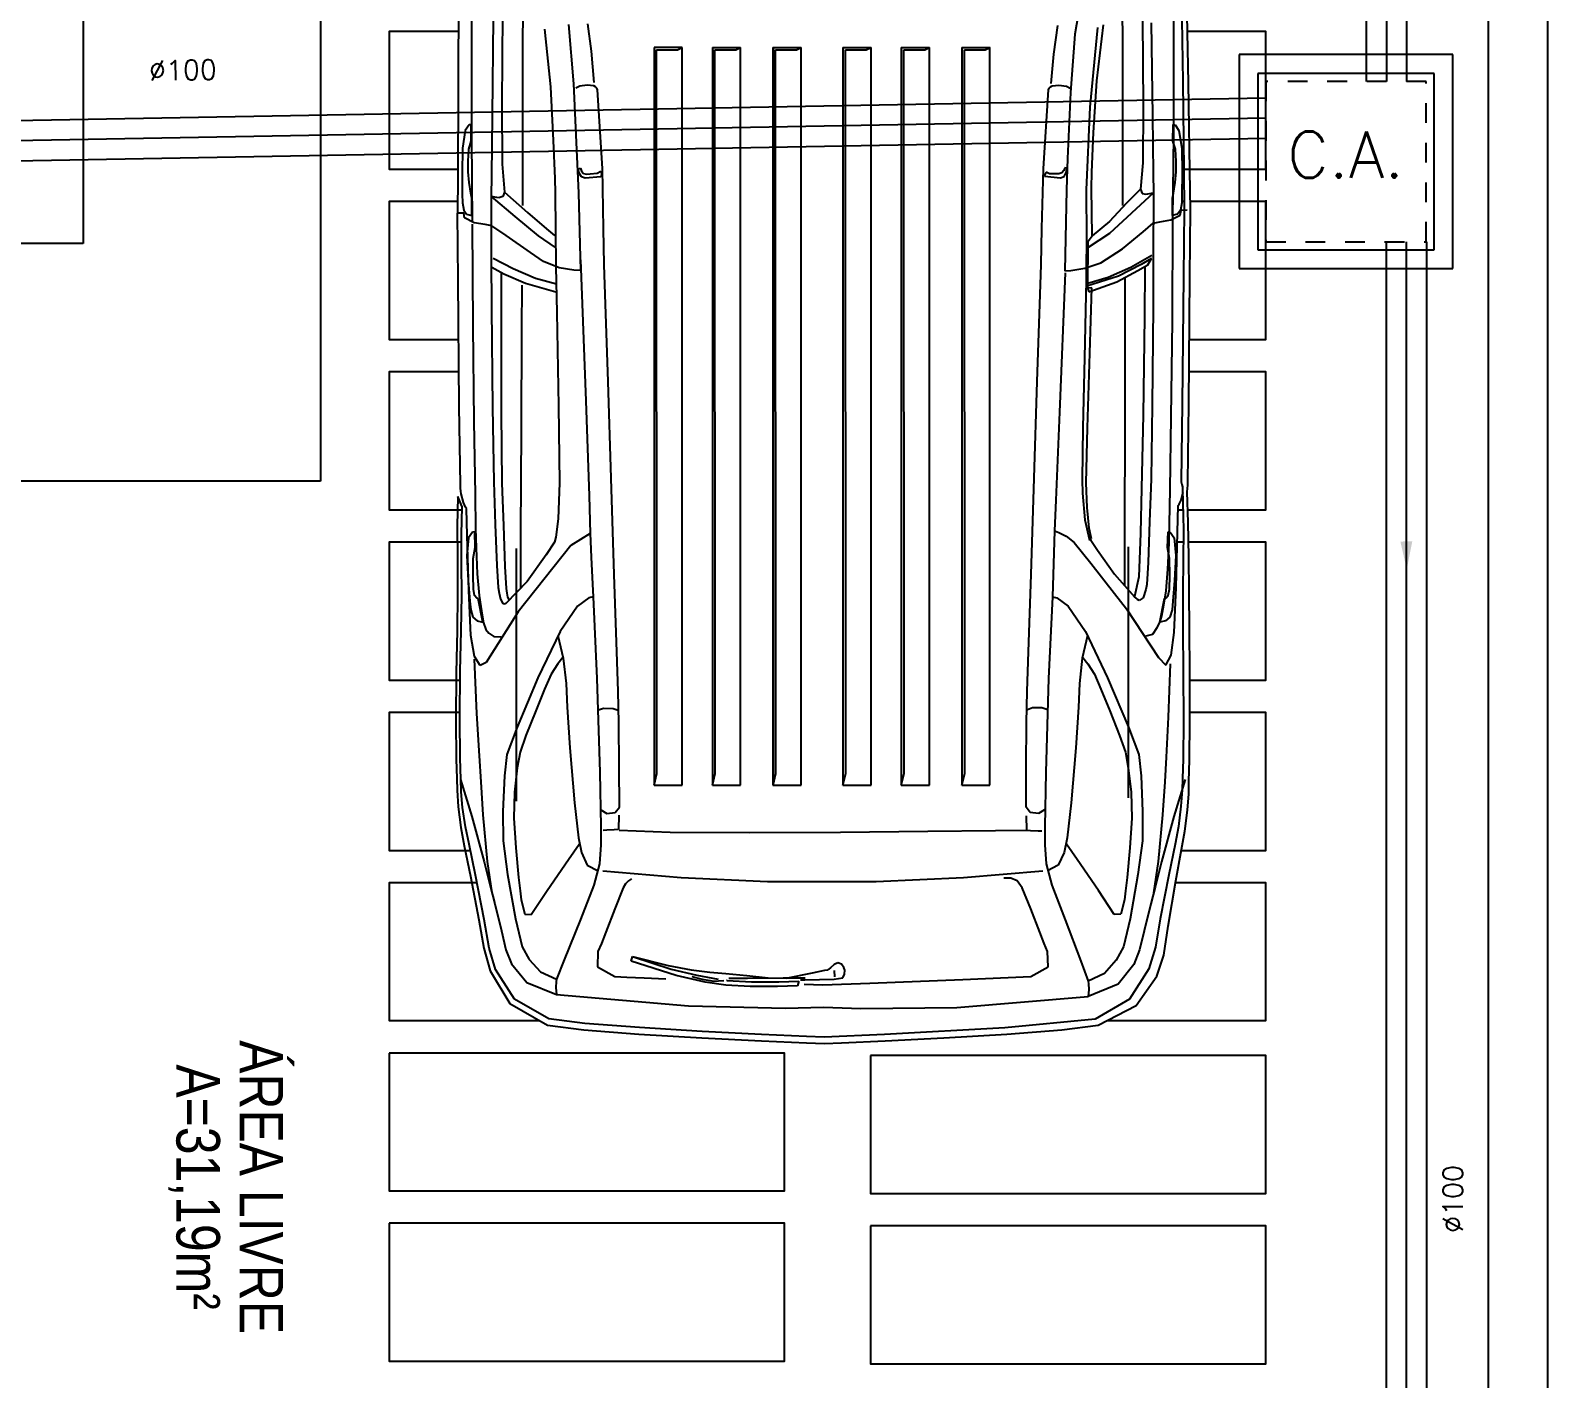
# Model space of a CAD drawing. Header units: millimetres. Extents: x 3923 to 4120, y 744 to 867.
# Drawn here: x 3977.12 to 3984.79, y 813.44 to 820.26 of the extents above; entities that cross this region are included whole.
import ezdxf
from ezdxf.enums import TextEntityAlignment as Align

# ---------------------------------------------------------------- set-up
doc = ezdxf.new("R2010")
doc.units = ezdxf.units.MM
doc.linetypes.add('HIDDEN', pattern=[0.375, 0.25, -0.125])
for name, color, linetype in [('-HIDRO', 8, 'Continuous'), ('E-txt-g', 3, 'Continuous'), ('HIDROGRAFIA', 4, 'Continuous'), ('Texto-Tubos', 7, 'Continuous'), ('TigreCad', 3, 'Continuous'), ('TUBULAÇÃO_ESGOTO', 5, 'Continuous')]:
    doc.layers.add(name, color=color, linetype=linetype)
doc.layers.add('E-Txt-W', color=7, linetype='Continuous', lineweight=20)
doc.styles.add('F2', font='ARIALN.TTF')
doc.styles.add('R80', font='simplex.shx', dxfattribs={"height": 12})
doc.styles.add('REG60', font='romans.shx', dxfattribs={"width": 0.8, "height": 0.15})
doc.styles.add('REG80', font='romans.shx', dxfattribs={"width": 0.8, "height": 0.2})
doc.styles.add('TCTUBOS-TXT', font='txt.shx')

# ---------------------------------------------------------------- blocks, each defined once
blk = doc.blocks.new('Austin Mini dessus')
at = {"color": 8, "flags": 128}
for points in [[(1.3693, 3.7967), (1.6304, 3.7968)], [(1.6304, 3.7968), (1.8484, 3.7979)], [(1.8484, 3.7979), (1.9397, 3.7986)], [(2.1078, 3.7972), (1.9397, 3.7986)], [(1.9397, 3.7828), (1.9397, 3.798)], [(2.4284, 3.7942), (2.1078, 3.7972)], [(2.6551, 3.7981), (2.7306, 3.7997)], [(2.6814, 3.7868), (2.6551, 3.7981)], [(2.7306, 3.7997), (2.8147, 3.7991)], [(2.8147, 3.7991), (2.9021, 3.7984)], [(2.9021, 3.7984), (2.9944, 3.7997)], [(2.9944, 3.7997), (3.0997, 3.8021)], [(3.0997, 3.8021), (3.2215, 3.8034)], [(3.2215, 3.8034), (3.3188, 3.8025)], [(3.3188, 3.8025), (3.3675, 3.8008)], [(3.3675, 3.8008), (3.3972, 3.7998)], [(3.3972, 3.7998), (3.439, 3.7972)], [(3.439, 3.7972), (3.4912, 3.7905)], [(1.3135, 3.7616), (1.4923, 3.7636)], [(1.4923, 3.7636), (1.6691, 3.7637)], [(1.6691, 3.7637), (1.7492, 3.7633)], [(1.716, 3.7644), (1.717, 3.7694)], [(1.7576, 3.764), (1.716, 3.7644)], [(1.717, 3.7694), (1.7313, 3.7792)], [(1.7313, 3.7792), (1.7757, 3.7861)], [(1.7492, 3.7633), (1.9626, 3.7616)], [(1.7781, 3.7702), (1.7576, 3.764)], [(1.7757, 3.7861), (1.8394, 3.7873)], [(1.8082, 3.7719), (1.7781, 3.7702)], [(1.8354, 3.7719), (1.8082, 3.7719)], [(1.8622, 3.7696), (1.8354, 3.7719)], [(1.8394, 3.7873), (1.8918, 3.7867)], [(1.8896, 3.7653), (1.8622, 3.7696)], [(1.9022, 3.763), (1.8896, 3.7653)], [(1.8918, 3.7867), (1.9135, 3.786)], [(1.9455, 3.763), (1.9022, 3.763)], [(1.9135, 3.786), (1.9326, 3.7832)], [(1.9326, 3.7832), (1.942, 3.7759)], [(1.952, 3.781), (1.9397, 3.7828)], [(1.942, 3.7759), (1.9455, 3.763)], [(1.9641, 3.7571), (1.952, 3.781)], [(1.9688, 3.7285), (1.9641, 3.7571)], [(1.9674, 3.7618), (2.2252, 3.7604)], [(2.2252, 3.7604), (2.4664, 3.7574)], [(2.6259, 3.7916), (2.4284, 3.7942)], [(2.4664, 3.7574), (2.6503, 3.7544)], [(2.6343, 3.7911), (2.6259, 3.7916)], [(2.642, 3.7903), (2.6343, 3.7911)], [(2.649, 3.7893), (2.642, 3.7903)], [(2.6704, 3.7837), (2.649, 3.7893)], [(2.6822, 3.7782), (2.6704, 3.7837)], [(2.7507, 3.7887), (2.6814, 3.7868)], [(2.6858, 3.7757), (2.6822, 3.7782)], [(2.7538, 3.7741), (2.6858, 3.7757)], [(2.7449, 3.7554), (2.7458, 3.7609)], [(2.7458, 3.7609), (2.7598, 3.7709)], [(2.8237, 3.7886), (2.7507, 3.7887)], [(2.8931, 3.7702), (2.7538, 3.7741)], [(2.7598, 3.7709), (2.8041, 3.7753)], [(2.8122, 3.7594), (2.7845, 3.7544)], [(2.8041, 3.7753), (2.8678, 3.772)], [(2.8551, 3.7596), (2.8122, 3.7594)], [(2.9048, 3.7882), (2.8237, 3.7886)], [(2.8891, 3.7588), (2.8551, 3.7596)], [(2.8678, 3.772), (2.9199, 3.7677)], [(2.9053, 3.7556), (2.8891, 3.7588)], [(3.0069, 3.7651), (2.8931, 3.7702)], [(2.9951, 3.7894), (2.9048, 3.7882)], [(2.9199, 3.7677), (2.9416, 3.7655)], [(2.9416, 3.7655), (2.9606, 3.76)], [(2.9606, 3.76), (2.9698, 3.7493)], [(3.0966, 3.7917), (2.9951, 3.7894)], [(3.0599, 3.7557), (3.0069, 3.7651)], [(3.0661, 3.7568), (3.2036, 3.7505)], [(3.2164, 3.793), (3.0966, 3.7917)], [(3.316, 3.7921), (3.2164, 3.793)], [(3.3693, 3.7904), (3.316, 3.7921)], [(3.4015, 3.7895), (3.3693, 3.7904)], [(3.3706, 3.7916), (3.4639, 3.7624)], [(3.4406, 3.7862), (3.4015, 3.7895)], [(3.4894, 3.7783), (3.4406, 3.7862)], [(3.4639, 3.7624), (3.5784, 3.7316)], [(3.5334, 3.7691), (3.4894, 3.7783)], [(3.4912, 3.7905), (3.5375, 3.7819)], [(3.6119, 3.753), (3.5334, 3.7691)], [(3.5375, 3.7819), (3.6147, 3.7659)], [(3.6147, 3.7659), (3.7245, 3.7448)], [(1.9715, 3.7117), (1.9688, 3.7285)], [(2.6503, 3.7544), (2.7365, 3.753)], [(2.7365, 3.753), (2.7855, 3.7519)], [(2.7845, 3.7544), (2.7449, 3.7554)], [(2.7855, 3.7519), (2.851, 3.7488)], [(2.851, 3.7488), (2.9058, 3.7442)], [(2.9118, 3.7497), (2.9053, 3.7556)], [(2.9058, 3.7442), (2.9441, 3.7386)], [(2.913, 3.7465), (2.9118, 3.7497)], [(2.9725, 3.7349), (2.913, 3.7465)], [(2.9441, 3.7386), (2.9744, 3.7329)], [(2.9469, 3.6452), (3.0743, 3.7267)], [(2.9698, 3.7493), (2.9725, 3.7349)], [(2.9744, 3.7329), (2.9916, 3.7274)], [(2.9916, 3.7274), (3.001, 3.7198)], [(3.001, 3.7198), (3.0087, 3.7071)], [(3.0819, 3.7412), (3.0599, 3.7557)], [(3.0743, 3.7267), (3.0819, 3.7412)], [(3.2036, 3.7505), (3.3106, 3.7441)], [(3.3106, 3.7441), (3.3759, 3.7402)], [(3.3759, 3.7402), (3.4593, 3.7344)], [(3.4593, 3.7344), (3.5777, 3.7235)], [(3.5777, 3.7235), (3.6563, 3.7118)], [(3.5784, 3.7316), (3.6421, 3.7153)], [(3.7239, 3.7317), (3.6119, 3.753)], [(3.7964, 3.7192), (3.7239, 3.7317)], [(3.7245, 3.7448), (3.7958, 3.7324)], [(3.7958, 3.7324), (3.8536, 3.716)], [(3.8504, 3.7028), (3.7964, 3.7192)], [(1.4355, 3.6849), (1.6643, 3.6871)], [(1.4484, 3.7087), (1.6921, 3.7115)], [(1.6643, 3.6871), (1.816, 3.6859)], [(1.6921, 3.7115), (1.8449, 3.713)], [(1.816, 3.6859), (1.8868, 3.6804)], [(1.8449, 3.713), (1.8979, 3.7134)], [(1.8868, 3.6804), (1.8979, 3.6843)], [(1.8868, 3.6804), (1.9382, 3.6219)], [(1.8979, 3.7134), (2.0543, 3.714)], [(1.8979, 3.7134), (1.9484, 3.6539)], [(1.9009, 3.6943), (1.8979, 3.7134)], [(1.8979, 3.6843), (1.9009, 3.6943)], [(1.9964, 3.6756), (1.9715, 3.7117)], [(2.0537, 3.7091), (2.0796, 3.6584)], [(2.0543, 3.714), (2.1798, 3.7129)], [(2.094, 3.6816), (2.0773, 3.7122)], [(2.0918, 3.6884), (2.2083, 3.6887)], [(2.1175, 3.6272), (2.094, 3.6816)], [(2.1798, 3.7129), (2.4309, 3.7103)], [(2.2083, 3.6887), (2.4426, 3.6885)], [(2.4309, 3.7103), (2.6188, 3.7069)], [(2.4426, 3.6885), (2.6215, 3.6864)], [(2.6188, 3.7069), (2.7259, 3.7034)], [(2.6215, 3.6864), (2.7286, 3.6829)], [(2.7259, 3.7034), (2.8298, 3.6998)], [(2.7286, 3.6829), (2.8326, 3.6793)], [(2.8298, 3.6998), (2.8852, 3.6963)], [(2.8852, 3.6963), (2.8995, 3.6935)], [(2.8995, 3.6935), (2.9148, 3.6898)], [(2.9148, 3.6898), (2.9254, 3.6845)], [(2.9269, 3.6823), (2.9254, 3.6845)], [(2.9257, 3.6769), (2.9271, 3.6797)], [(2.9271, 3.6797), (2.9269, 3.6823)], [(3.0087, 3.7071), (3.01, 3.6884)], [(3.3067, 3.6745), (3.361, 3.68)], [(3.361, 3.68), (3.4507, 3.6839)], [(3.4507, 3.6839), (3.525, 3.6834)], [(3.525, 3.6834), (3.6102, 3.6722)], [(3.6421, 3.7153), (3.6846, 3.7048)], [(3.6846, 3.7048), (3.7528, 3.688)], [(3.7528, 3.688), (3.8, 3.6763)], [(3.9251, 3.6552), (3.8504, 3.7028)], [(3.8536, 3.716), (3.9358, 3.6662)], [(1.9484, 3.6539), (1.9968, 3.5949)], [(2.0389, 3.6143), (1.9964, 3.6756)], [(2.0796, 3.6584), (2.1036, 3.6021)], [(2.7793, 3.5129), (2.9469, 3.6452)], [(2.7871, 3.6502), (3.4246, 3.6502)], [(2.8326, 3.6793), (2.8879, 3.6758)], [(2.8698, 3.6229), (2.9257, 3.6769)], [(2.8879, 3.6758), (2.8994, 3.674)], [(2.8994, 3.674), (2.9094, 3.6722)], [(2.9094, 3.6722), (2.9171, 3.6679)], [(3.1134, 3.5955), (3.2381, 3.6482)], [(3.2381, 3.6482), (3.3067, 3.6745)], [(3.3014, 3.6408), (3.3411, 3.6477)], [(3.3411, 3.6477), (3.4025, 3.6546)], [(3.4025, 3.6546), (3.4682, 3.6568)], [(3.4682, 3.6568), (3.5432, 3.6518)], [(3.5432, 3.6518), (3.6174, 3.6446)], [(3.6102, 3.6722), (3.7219, 3.6526)], [(3.6174, 3.6446), (3.651, 3.6408)], [(3.7219, 3.6526), (3.793, 3.6355)], [(3.8, 3.6763), (3.8361, 3.6624)], [(3.8361, 3.6624), (3.8831, 3.6237)], [(3.9748, 3.5682), (3.9251, 3.6552)], [(3.9358, 3.6662), (3.9909, 3.5714)], [(1.2235, 3.6328), (1.5547, 3.6348)], [(1.5547, 3.6348), (1.8149, 3.6349)], [(1.8149, 3.6349), (1.9203, 3.6346)], [(1.9382, 3.6219), (1.9794, 3.5737)], [(2.0615, 3.5818), (2.0389, 3.6143)], [(2.1391, 3.55), (2.1175, 3.6272)], [(2.1218, 3.6365), (2.2347, 3.637)], [(2.2347, 3.637), (2.4865, 3.6382)], [(2.4865, 3.6382), (2.7473, 3.6393)], [(2.7473, 3.6393), (2.8869, 3.6399)], [(2.8029, 3.5745), (2.8698, 3.6229)], [(3.1969, 3.6007), (3.2592, 3.6259)], [(3.2592, 3.6259), (3.3014, 3.6408)], [(3.7113, 3.6124), (3.6503, 3.5725)], [(3.651, 3.6408), (3.6741, 3.6378)], [(3.6741, 3.6378), (3.7107, 3.6285)], [(3.7107, 3.6285), (3.7113, 3.6124)], [(3.793, 3.6355), (3.8251, 3.6178)], [(3.8251, 3.6178), (3.8563, 3.5892)], [(3.8831, 3.6237), (3.9133, 3.5491)], [(1.4755, 3.5794), (1.6204, 3.564)], [(1.9794, 3.5737), (1.9962, 3.5536)], [(1.9968, 3.5949), (2.0262, 3.5518)], [(2.0778, 3.5418), (2.0615, 3.5818)], [(2.1036, 3.6021), (2.1179, 3.5483)], [(2.7705, 3.5534), (2.8029, 3.5745)], [(2.9962, 3.5397), (3.1134, 3.5955)], [(3.1044, 3.562), (3.1417, 3.5787)], [(3.1417, 3.5787), (3.1969, 3.6007)], [(3.6503, 3.5725), (3.5724, 3.5187)], [(3.8563, 3.5892), (3.8742, 3.5491)], [(3.9862, 3.4773), (3.9748, 3.5682)], [(3.9909, 3.5714), (4.0023, 3.48)], [(1.6204, 3.564), (1.7565, 3.5569)], [(1.7565, 3.5569), (1.8523, 3.5529)], [(1.8523, 3.5529), (1.8885, 3.5517)], [(1.8885, 3.5517), (2.0756, 3.55)], [(2.0756, 3.55), (2.1906, 3.5477)], [(2.0837, 3.5046), (2.0778, 3.5418)], [(2.1906, 3.5477), (2.4267, 3.5434)], [(2.4267, 3.5434), (2.6206, 3.5411)], [(2.6206, 3.5411), (2.712, 3.5443)], [(2.712, 3.5443), (2.7579, 3.5502)], [(2.7579, 3.5502), (2.7705, 3.5534)], [(2.9326, 3.496), (2.9962, 3.5397)], [(3.0068, 3.545), (3.0636, 3.5315)], [(3.0618, 3.5326), (3.0778, 3.5457)], [(3.0636, 3.5315), (3.1275, 3.5247)], [(3.0778, 3.5457), (3.1044, 3.562)], [(3.7236, 3.4885), (3.8253, 3.5293)], [(3.8253, 3.5293), (3.8742, 3.5491)], [(3.8742, 3.5491), (3.8804, 3.5498)], [(3.8804, 3.5498), (3.8953, 3.5506)], [(3.8953, 3.5506), (3.9133, 3.5491)], [(3.9133, 3.5491), (3.9421, 3.2156)], [(1.4635, 3.5186), (1.6129, 3.5061)], [(1.6129, 3.5061), (1.7979, 3.497)], [(1.6169, 3.4714), (1.619, 3.4901)], [(1.619, 3.4901), (1.6245, 3.4999)], [(1.7979, 3.497), (1.8885, 3.4935)], [(1.8276, 3.494), (1.8263, 3.4879)], [(1.8388, 3.4912), (1.8276, 3.494)], [(1.8484, 3.4859), (1.8388, 3.4912)], [(1.8885, 3.4935), (2.0844, 3.4883)], [(2.0579, 3.4882), (2.4134, 3.475)], [(2.0844, 3.4883), (2.0837, 3.5046)], [(2.7489, 3.4635), (2.7793, 3.5129)], [(2.9113, 3.4668), (2.9326, 3.496)], [(3.1275, 3.5247), (3.1878, 3.5219)], [(3.1878, 3.5219), (3.29, 3.5153)], [(3.29, 3.5153), (3.4288, 3.5036)], [(3.4288, 3.5036), (3.5179, 3.4935)], [(3.5179, 3.4935), (3.5549, 3.4854)], [(3.5724, 3.5187), (3.5339, 3.4917)], [(3.6368, 3.4545), (3.7236, 3.4885)], [(1.462, 3.47), (1.5309, 3.4613)], [(1.5309, 3.4613), (1.6094, 3.4548)], [(1.6186, 3.4546), (1.6169, 3.4714)], [(1.6207, 3.4502), (1.6186, 3.4546)], [(1.6242, 3.4468), (1.6207, 3.4502)], [(1.8263, 3.4879), (1.8336, 3.4853)], [(1.8336, 3.4853), (1.8396, 3.4804)], [(1.8409, 3.4637), (1.8386, 3.4462)], [(1.8396, 3.4804), (1.8416, 3.4732)], [(1.8416, 3.4732), (1.8409, 3.4637)], [(1.8478, 3.437), (1.8517, 3.4767)], [(1.8517, 3.4767), (1.8484, 3.4859)], [(2.4134, 3.475), (2.6537, 3.4666)], [(2.6537, 3.4666), (2.7489, 3.4635)], [(2.7489, 3.4635), (2.8086, 3.4608)], [(2.8086, 3.4608), (2.8767, 3.4577)], [(2.8767, 3.4577), (2.9092, 3.4563)], [(2.9092, 3.4563), (2.9113, 3.4668)], [(2.9092, 3.4563), (3.1149, 3.4465)], [(3.5549, 3.4854), (3.5868, 3.4709)], [(3.5836, 3.4404), (3.6368, 3.4545)], [(3.5868, 3.4709), (3.6013, 3.4438)], [(3.9969, 3.3387), (3.9862, 3.4773)], [(4.0023, 3.48), (4.0132, 3.3405)], [(1.6285, 3.4452), (1.6242, 3.4468)], [(1.8272, 3.4328), (1.6285, 3.4452)], [(1.9786, 3.4297), (1.8272, 3.4328)], [(1.8386, 3.4462), (1.8339, 3.4369)], [(1.8339, 3.4369), (1.8395, 3.4349)], [(1.8395, 3.4349), (1.8452, 3.4359)], [(1.8452, 3.4359), (1.8478, 3.437)], [(2.0699, 3.4284), (1.9786, 3.4297)], [(2.1695, 3.4247), (2.0699, 3.4284)], [(2.3653, 3.4184), (2.1695, 3.4247)], [(2.6091, 3.4106), (2.3653, 3.4184)], [(3.1149, 3.4465), (3.3513, 3.4394)], [(3.1945, 3.4428), (3.1904, 3.4299)], [(3.1904, 3.4299), (3.1906, 3.4059)], [(3.3513, 3.4394), (3.4895, 3.4367)], [(3.4471, 3.4365), (3.4563, 3.4213)], [(3.4563, 3.4213), (3.4534, 3.4004)], [(3.4895, 3.4367), (3.5356, 3.4366)], [(3.4973, 3.4027), (3.4982, 3.4219)], [(3.4982, 3.4219), (3.4986, 3.4312)], [(3.5356, 3.4366), (3.5836, 3.4404)], [(3.6013, 3.4314), (3.6181, 3.2335)], [(3.6968, 3.4013), (3.756, 3.4243)], [(3.756, 3.4243), (3.7841, 3.435)], [(3.7841, 3.435), (3.8045, 3.444)], [(3.8045, 3.444), (3.8435, 3.4455)], [(3.8435, 3.4455), (3.8675, 3.4012)], [(2.8528, 3.4028), (2.6091, 3.4106)], [(3.0481, 3.3965), (2.8528, 3.4028)], [(3.147, 3.3929), (3.0481, 3.3965)], [(3.2267, 3.3909), (3.147, 3.3929)], [(3.1906, 3.4059), (3.1955, 3.3932)], [(3.3378, 3.39), (3.2267, 3.3909)], [(3.4403, 3.3899), (3.3378, 3.39)], [(3.4534, 3.4004), (3.4403, 3.3899)], [(3.4605, 3.391), (3.4969, 3.3921)], [(3.4969, 3.3921), (3.4973, 3.4027)], [(3.4984, 3.3906), (3.5032, 3.2619)], [(3.6261, 3.3671), (3.6334, 3.3741)], [(3.6334, 3.3741), (3.6439, 3.38)], [(3.6439, 3.38), (3.6968, 3.4013)], [(3.8675, 3.4012), (3.8692, 3.3713)], [(3.6215, 3.3593), (3.6261, 3.3671)], [(3.8294, 3.3605), (3.8176, 3.3569)], [(3.8176, 3.3569), (3.8402, 3.2669)], [(3.8176, 3.3569), (3.8491, 3.259)], [(3.8656, 3.2467), (3.8294, 3.3605)], [(3.8692, 3.3713), (3.8712, 3.3271)], [(4.0064, 3.181), (3.9969, 3.3387)], [(4.0132, 3.3405), (4.0227, 3.1819)], [(1.521, 3.3024), (3.3849, 3.3024)], [(1.521, 3.2314), (1.521, 3.3024)], [(3.3849, 3.3024), (3.3552, 3.2953)], [(3.3849, 3.3024), (3.3849, 3.2314)], [(3.8712, 3.3271), (3.8736, 3.2722)], [(3.3552, 3.2953), (1.5269, 3.296)], [(1.5269, 3.296), (1.5269, 3.2434)], [(3.5032, 3.2619), (3.5043, 3.0618)], [(3.8402, 3.2669), (3.8508, 3.2084)], [(3.8491, 3.259), (3.8648, 3.1939)], [(1.5269, 3.2434), (1.521, 3.2314)], [(3.3849, 3.2314), (1.521, 3.2314)], [(3.6181, 3.2335), (3.6277, 3.0159)], [(3.8822, 3.1732), (3.8656, 3.2467)], [(3.8508, 3.2084), (3.8565, 3.1612)], [(3.8648, 3.1939), (3.8741, 3.1401)], [(3.868, 3.2065), (3.8741, 3.1805)], [(3.9421, 3.2156), (3.9474, 2.9699)], [(4.0227, 3.1819), (4.0303, 3.0312)], [(1.521, 3.1548), (3.3849, 3.1548)], [(1.521, 3.1548), (3.3849, 3.1548)], [(1.521, 3.1548), (1.521, 3.0837)], [(3.3552, 3.1477), (1.5269, 3.1484)], [(1.5269, 3.1484), (1.5269, 3.0958)], [(3.3849, 3.1548), (3.3552, 3.1477)], [(3.3849, 3.1548), (3.3849, 3.0838)], [(3.8565, 3.1612), (3.8604, 3.1213)], [(3.8741, 3.1805), (3.8782, 3.1603)], [(3.8797, 3.1523), (3.8778, 3.1263)], [(3.8782, 3.1603), (3.8797, 3.1523)], [(3.8893, 3.1208), (3.8822, 3.1732)], [(4.0139, 3.0308), (4.0064, 3.181)], [(3.8604, 3.1213), (3.8653, 3.0676)], [(3.8718, 3.1136), (3.8718, 3.0663)], [(3.8772, 3.1193), (3.8773, 3.1186)], [(3.8773, 3.1186), (3.8774, 3.1179)], [(3.8774, 3.1179), (3.8775, 3.1172)], [(3.8775, 3.1172), (3.8809, 3.056)], [(3.8927, 3.0595), (3.8893, 3.1208)], [(1.5269, 3.0958), (1.521, 3.0837)], [(3.3849, 3.0838), (1.521, 3.0838)], [(3.8653, 3.0676), (3.8715, 3.0137)], [(3.5043, 3.0618), (3.503, 2.8311)], [(3.8718, 3.0663), (3.8715, 2.9763)], [(3.8809, 3.056), (3.8809, 2.9867)], [(3.8927, 2.9903), (3.8927, 3.0595)], [(4.019, 2.9175), (4.0139, 3.0308)], [(4.0303, 3.0312), (4.0353, 2.9173)], [(1.521, 3.0018), (3.3849, 3.0018)], [(1.521, 3.0018), (1.521, 2.9307)], [(1.521, 3.0017), (3.3849, 3.0017)], [(3.3552, 2.9947), (1.5269, 2.9954)], [(1.5269, 2.9954), (1.5269, 2.9427)], [(3.3849, 3.0017), (3.3552, 2.9947)], [(3.3849, 3.0018), (3.3849, 2.9307)], [(3.6277, 3.0159), (3.6279, 2.8795)], [(3.8911, 2.9399), (3.8927, 2.9903)], [(3.8717, 2.9689), (3.8581, 2.9022)], [(3.8715, 2.9763), (3.8713, 2.9207)], [(3.8809, 2.9867), (3.8793, 2.9363)], [(3.9474, 2.9699), (3.9456, 2.8742)], [(1.5269, 2.9427), (1.521, 2.9307)], [(3.3849, 2.9307), (1.521, 2.9307)], [(3.8763, 2.9214), (3.8745, 2.8469)], [(3.8764, 2.9319), (3.8763, 2.9214)], [(3.8793, 2.9363), (3.8911, 2.9399)], [(3.8871, 2.9232), (3.8888, 2.876)], [(4.0208, 2.8728), (4.019, 2.9175)], [(4.0353, 2.9173), (4.0372, 2.8721)], [(3.6279, 2.8795), (3.6277, 2.7413)], [(3.8581, 2.9022), (3.8521, 2.8707)], [(3.8888, 2.876), (3.8844, 2.7575)], [(3.8333, 2.8378), (3.8378, 2.8476)], [(3.8369, 2.8289), (3.8333, 2.8378)], [(3.8378, 2.8476), (3.8458, 2.8564)], [(3.8458, 2.8564), (3.8507, 2.8629)], [(3.8521, 2.8707), (3.8507, 2.8629)], [(3.8688, 2.8456), (3.8527, 2.8468)], [(3.8745, 2.8469), (3.8712, 2.8257)], [(3.9456, 2.8742), (3.9489, 2.78)], [(4.0141, 2.7205), (4.0208, 2.8728)], [(4.0372, 2.8721), (4.0353, 2.829)], [(1.521, 2.8252), (3.3849, 2.8252)], [(1.521, 2.8252), (3.3849, 2.8252)], [(1.521, 2.8252), (1.521, 2.7541)], [(3.3552, 2.8181), (1.5269, 2.8188)], [(1.5269, 2.8188), (1.5269, 2.7662)], [(3.3849, 2.8252), (3.3552, 2.8181)], [(3.3849, 2.8252), (3.3849, 2.7542)], [(3.503, 2.8311), (3.5007, 2.6103)], [(3.8449, 2.8226), (3.8369, 2.8289)], [(3.8518, 2.8207), (3.8449, 2.8226)], [(3.8621, 2.821), (3.8518, 2.8207)], [(3.8712, 2.8257), (3.8621, 2.821)], [(4.0353, 2.829), (4.0303, 2.7187)], [(1.5269, 2.7662), (1.521, 2.7541)], [(3.9489, 2.78), (3.9462, 2.5372)], [(3.3849, 2.7542), (1.521, 2.7542)], [(3.6277, 2.7413), (3.6181, 2.5203)], [(3.8844, 2.7575), (3.8754, 2.5224)], [(3.9974, 2.4164), (4.0141, 2.7205)], [(4.0303, 2.7187), (4.0227, 2.5701)], [(1.521, 2.6777), (3.3849, 2.6777)], [(1.521, 2.6777), (1.521, 2.6065)], [(1.521, 2.6776), (3.3849, 2.6776)], [(3.3552, 2.6705), (1.5269, 2.6712)], [(1.5269, 2.6712), (1.5269, 2.6186)], [(3.3849, 2.6776), (3.3552, 2.6705)], [(3.3849, 2.6777), (3.3849, 2.6066)], [(1.5269, 2.6186), (1.521, 2.6065)], [(3.3849, 2.6066), (1.521, 2.6066)], [(3.5007, 2.6103), (3.4987, 2.4401)], [(4.0227, 2.5701), (4.0132, 2.4114)], [(3.9462, 2.5372), (3.9187, 2.2052)], [(1.521, 2.5246), (3.3849, 2.5246)], [(1.521, 2.5246), (3.3849, 2.5246)], [(1.521, 2.5246), (1.521, 2.4535)], [(3.3552, 2.5175), (1.5269, 2.5182)], [(1.5269, 2.5182), (1.5269, 2.4656)], [(3.3849, 2.5246), (3.3552, 2.5175)], [(3.3849, 2.5246), (3.3849, 2.4536)], [(3.6181, 2.5203), (3.6013, 2.3205)], [(3.8754, 2.5224), (3.8675, 2.3507)], [(1.5269, 2.4656), (1.521, 2.4535)], [(3.3849, 2.4536), (1.521, 2.4536)], [(3.4987, 2.4401), (3.4984, 2.3614)], [(3.6192, 2.401), (3.619, 2.419)], [(3.9754, 2.1881), (3.9974, 2.4164)], [(3.6261, 2.3848), (3.6192, 2.401)], [(3.6439, 2.372), (3.6261, 2.3848)], [(4.0132, 2.4114), (4.0023, 2.272)], [(2.6091, 2.3418), (2.3653, 2.3341)], [(2.8528, 2.3496), (2.6091, 2.3418)], [(3.0481, 2.356), (2.8528, 2.3496)], [(3.147, 2.3596), (3.0481, 2.356)], [(3.2267, 2.3616), (3.147, 2.3596)], [(3.189, 2.3226), (3.1892, 2.3465)], [(3.1892, 2.3465), (3.1942, 2.3592)], [(3.3378, 2.3625), (3.2267, 2.3616)], [(3.4403, 2.3625), (3.3378, 2.3625)], [(3.4534, 2.352), (3.4403, 2.3625)], [(3.4563, 2.3312), (3.4534, 2.352)], [(3.462, 2.3625), (3.4984, 2.3614)], [(3.4984, 2.3614), (3.4988, 2.3509)], [(3.4988, 2.3509), (3.4997, 2.3317)], [(3.6968, 2.3507), (3.6439, 2.372)], [(3.756, 2.3277), (3.6968, 2.3507)], [(3.8675, 2.3507), (3.8435, 2.3065)], [(1.5384, 2.2936), (1.6121, 2.3001)], [(1.6207, 2.3005), (1.6186, 2.2962)], [(1.6242, 2.304), (1.6207, 2.3005)], [(1.6285, 2.3056), (1.6242, 2.304)], [(1.8272, 2.3184), (1.6285, 2.3056)], [(1.9786, 2.3223), (1.8272, 2.3184)], [(1.8366, 2.3114), (1.8412, 2.3145)], [(1.8403, 2.3032), (1.8366, 2.3114)], [(1.8406, 2.2877), (1.8403, 2.3032)], [(1.8412, 2.3145), (1.8449, 2.3155)], [(1.8449, 2.3155), (1.8464, 2.3155)], [(1.8464, 2.3155), (1.8503, 2.2758)], [(2.0699, 2.3241), (1.9786, 2.3223)], [(2.1695, 2.3277), (2.0699, 2.3241)], [(2.3653, 2.3341), (2.1695, 2.3277)], [(2.9092, 2.2957), (3.1149, 2.3055)], [(3.1149, 2.3055), (3.3513, 2.3125)], [(3.1931, 2.3097), (3.189, 2.3226)], [(3.3513, 2.3125), (3.4895, 2.3152)], [(3.4471, 2.3159), (3.4563, 2.3312)], [(3.4895, 2.3152), (3.5356, 2.3154)], [(3.4997, 2.3317), (3.5002, 2.3223)], [(3.5356, 2.3154), (3.5836, 2.3116)], [(3.5836, 2.3116), (3.6368, 2.2975)], [(3.5868, 2.2811), (3.6013, 2.3081)], [(3.7841, 2.317), (3.756, 2.3277)], [(3.8045, 2.308), (3.7841, 2.317)], [(3.8435, 2.3065), (3.8045, 2.308)], [(1.4655, 2.2834), (1.5384, 2.2936)], [(1.6186, 2.2962), (1.6169, 2.2793)], [(1.6169, 2.2793), (1.619, 2.2606)], [(1.825, 2.2645), (1.8322, 2.2671)], [(1.8262, 2.2584), (1.825, 2.2645)], [(1.8322, 2.2671), (1.8383, 2.272)], [(1.847, 2.2665), (1.8375, 2.2613)], [(1.8383, 2.272), (1.8402, 2.2793)], [(1.8402, 2.2793), (1.8406, 2.2877)], [(1.8503, 2.2758), (1.847, 2.2665)], [(1.881, 2.2603), (2.0858, 2.2644)], [(2.0858, 2.2644), (2.0844, 2.2494)], [(2.0905, 2.2638), (2.4428, 2.2777)], [(2.4428, 2.2777), (2.6647, 2.2869)], [(2.6647, 2.2869), (2.7418, 2.2903)], [(2.7418, 2.2903), (2.9092, 2.2957)], [(2.7431, 2.2881), (2.7462, 2.2798)], [(2.7462, 2.2798), (2.7556, 2.2611)], [(2.9092, 2.2957), (2.9113, 2.2851)], [(2.9113, 2.2851), (2.9326, 2.256)], [(3.5179, 2.2584), (3.5549, 2.2666)], [(3.5549, 2.2666), (3.5868, 2.2811)], [(3.6368, 2.2975), (3.725, 2.2641)], [(3.725, 2.2641), (3.8293, 2.2244)], [(4.0023, 2.272), (3.9909, 2.1805)], [(1.3891, 2.2224), (1.4881, 2.2396)], [(1.4881, 2.2396), (1.6349, 2.2506)], [(1.619, 2.2606), (1.6245, 2.2509)], [(1.6349, 2.2506), (1.8016, 2.2577)], [(1.8016, 2.2577), (1.881, 2.2603)], [(1.8375, 2.2613), (1.8262, 2.2584)], [(2.0844, 2.2494), (2.0784, 2.2142)], [(2.7556, 2.2611), (2.7718, 2.2409)], [(2.7718, 2.2409), (2.8239, 2.1987)], [(2.9326, 2.256), (2.9962, 2.2123)], [(3.0636, 2.2205), (3.1275, 2.2272)], [(3.1275, 2.2272), (3.1878, 2.23)], [(3.1878, 2.23), (3.29, 2.2366)], [(3.29, 2.2366), (3.4288, 2.2483)], [(3.4288, 2.2483), (3.5179, 2.2584)], [(3.5724, 2.2333), (3.5339, 2.2602)], [(3.6503, 2.1795), (3.5724, 2.2333)], [(3.8293, 2.2244), (3.8797, 2.2052)], [(1.4713, 2.1819), (1.6721, 2.2014)], [(1.7357, 2.1921), (1.606, 2.1833)], [(1.6721, 2.2014), (1.8808, 2.2103)], [(1.8362, 2.1961), (1.7357, 2.1921)], [(1.8766, 2.1969), (1.8362, 2.1961)], [(1.9967, 2.1959), (1.8766, 2.1969)], [(1.8808, 2.2103), (2.0035, 2.2094)], [(1.961, 2.1517), (1.9967, 2.1959)], [(1.9914, 2.152), (2.0269, 2.2058)], [(2.0102, 2.2055), (1.9967, 2.1959)], [(2.0035, 2.2094), (2.0815, 2.2103)], [(2.1294, 2.2062), (2.0102, 2.2055)], [(2.0784, 2.2142), (2.0651, 2.1737)], [(2.0815, 2.2103), (2.0895, 2.2105)], [(2.0895, 2.2105), (2.1118, 2.2109)], [(2.0987, 2.1289), (2.1242, 2.2089)], [(2.1021, 2.1554), (2.1177, 2.2065)], [(2.1118, 2.2109), (2.1463, 2.2115)], [(2.1389, 2.2041), (2.1134, 2.1336)], [(2.1242, 2.2089), (2.1389, 2.2041)], [(2.128, 2.1963), (2.1294, 2.2062)], [(2.2935, 2.2014), (2.128, 2.1963)], [(2.1463, 2.2115), (2.305, 2.215)], [(2.4818, 2.2073), (2.2935, 2.2014)], [(2.305, 2.215), (2.4809, 2.219)], [(2.4809, 2.219), (2.6134, 2.2208)], [(2.6213, 2.2106), (2.4818, 2.2073)], [(2.6134, 2.2208), (2.6469, 2.2196)], [(2.6829, 2.2085), (2.6213, 2.2106)], [(2.6469, 2.2196), (2.7143, 2.2143)], [(2.7355, 2.2029), (2.6829, 2.2085)], [(2.7143, 2.2143), (2.7654, 2.2024)], [(2.7627, 2.1969), (2.7355, 2.2029)], [(2.7654, 2.2024), (2.7627, 2.1969)], [(2.763, 2.2003), (2.7912, 2.1821)], [(2.8239, 2.1987), (2.9002, 2.139)], [(2.9962, 2.2123), (3.1134, 2.1564)], [(3.0068, 2.207), (3.0636, 2.2205)], [(3.0618, 2.2194), (3.0778, 2.2063)], [(3.0778, 2.2063), (3.1044, 2.19)], [(3.1044, 2.19), (3.1417, 2.1733)], [(3.8604, 2.1645), (3.8797, 2.2052)], [(3.8797, 2.2052), (3.8859, 2.2044)], [(3.8859, 2.2044), (3.9007, 2.2036)], [(3.8872, 2.13), (3.9187, 2.2052)], [(3.9007, 2.2036), (3.9187, 2.2052)], [(3.9249, 2.1008), (3.9754, 2.1881)], [(1.606, 2.1833), (1.4643, 2.1668)], [(1.9146, 2.1086), (1.961, 2.1517)], [(1.9396, 2.0961), (1.9914, 2.152)], [(2.0651, 2.1737), (2.0297, 2.1186)], [(2.0769, 2.098), (2.1021, 2.1554)], [(2.7912, 2.1821), (2.8517, 2.139)], [(3.1134, 2.1564), (3.2381, 2.1037)], [(3.1417, 2.1733), (3.1969, 2.1512)], [(3.1969, 2.1512), (3.2592, 2.1261)], [(3.7113, 2.1396), (3.6503, 2.1795)], [(3.8265, 2.1348), (3.8604, 2.1645)], [(3.9909, 2.1805), (3.9406, 2.0845)], [(1.216, 2.1209), (1.5491, 2.1189)], [(1.5491, 2.1189), (1.8129, 2.1188)], [(1.8129, 2.1188), (1.9203, 2.1191)], [(1.8792, 2.0733), (1.9146, 2.1086)], [(2.0297, 2.1186), (1.9872, 2.0669)], [(2.0692, 2.0713), (2.0987, 2.1289)], [(2.1134, 2.1336), (2.085, 2.08)], [(2.1047, 2.1129), (2.4742, 2.1134)], [(2.4742, 2.1134), (2.7383, 2.1137)], [(2.7383, 2.1137), (2.8794, 2.1139)], [(2.8517, 2.139), (2.9088, 2.0884)], [(2.9002, 2.139), (2.9394, 2.1086)], [(2.9394, 2.1086), (3.062, 2.0282)], [(3.2592, 2.1261), (3.3014, 2.1112)], [(3.3014, 2.1112), (3.3411, 2.1043)], [(3.6174, 2.1074), (3.651, 2.1112)], [(3.651, 2.1112), (3.6741, 2.1142)], [(3.6741, 2.1142), (3.7107, 2.1235)], [(3.7107, 2.1235), (3.7113, 2.1396)], [(3.7219, 2.0993), (3.793, 2.1165)], [(3.793, 2.1165), (3.8265, 2.1348)], [(3.8375, 2.0902), (3.8872, 2.13)], [(1.8124, 2.0677), (1.8792, 2.0733)], [(1.8792, 2.0733), (1.8898, 2.0695)], [(1.8882, 2.0405), (1.9396, 2.0961)], [(2.0471, 2.045), (2.0769, 2.098)], [(2.0542, 2.0453), (2.0692, 2.0713)], [(2.085, 2.08), (2.0706, 2.0548)], [(2.4493, 2.0668), (2.6356, 2.0705)], [(2.6356, 2.0705), (2.7481, 2.0732)], [(2.7481, 2.0732), (2.8587, 2.0775)], [(2.7825, 2.1047), (3.4166, 2.1047)], [(2.8587, 2.0775), (2.9076, 2.0883)], [(2.9122, 2.0845), (2.9088, 2.0884)], [(2.9115, 2.0664), (2.9182, 2.0768)], [(2.9154, 2.0806), (2.9122, 2.0845)], [(2.9182, 2.0768), (2.9154, 2.0806)], [(3.2381, 2.1037), (3.3067, 2.0774)], [(3.3067, 2.0774), (3.361, 2.072)], [(3.3411, 2.1043), (3.4025, 2.0974)], [(3.361, 2.072), (3.4507, 2.0681)], [(3.4025, 2.0974), (3.4682, 2.0952)], [(3.4682, 2.0952), (3.5432, 2.1001)], [(3.525, 2.0686), (3.6102, 2.0798)], [(3.5432, 2.1001), (3.6174, 2.1074)], [(3.6102, 2.0798), (3.7219, 2.0993)], [(3.7528, 2.064), (3.8, 2.0757)], [(3.8, 2.0757), (3.8375, 2.0902)], [(3.8485, 2.0526), (3.9249, 2.1008)], [(3.9406, 2.0845), (3.8672, 2.0324)], [(1.4497, 2.0682), (1.6696, 2.0663)], [(1.4588, 2.0461), (1.6944, 2.0429)], [(1.6696, 2.0663), (1.8124, 2.0677)], [(1.6944, 2.0429), (1.839, 2.0411)], [(1.839, 2.0411), (1.8882, 2.0405)], [(1.8917, 2.0596), (1.8882, 2.0405)], [(1.8882, 2.0405), (2.0521, 2.0412)], [(1.8898, 2.0695), (1.8917, 2.0596)], [(1.9647, 2.0412), (1.9618, 2.0246)], [(1.9872, 2.0669), (1.9647, 2.0412)], [(2.0521, 2.0412), (2.1763, 2.0418)], [(2.0706, 2.0548), (2.0542, 2.0453)], [(2.0774, 2.0623), (2.2014, 2.0637)], [(2.1763, 2.0418), (2.4248, 2.0438)], [(2.2014, 2.0637), (2.4493, 2.0668)], [(2.4248, 2.0438), (2.6113, 2.0468)], [(2.6113, 2.0468), (2.7183, 2.0504)], [(2.7183, 2.0504), (2.8223, 2.0539)], [(2.8223, 2.0539), (2.8776, 2.0574)], [(2.8776, 2.0574), (2.8901, 2.0597)], [(2.8901, 2.0597), (2.9115, 2.0664)], [(2.9729, 2.0257), (2.9874, 2.0323)], [(2.9874, 2.0323), (3.0039, 2.0429)], [(3.0039, 2.0429), (3.008, 2.0596)], [(3.4507, 2.0681), (3.525, 2.0686)], [(3.5777, 2.0285), (3.6563, 2.0402)], [(3.5784, 2.0204), (3.6421, 2.0366)], [(3.6421, 2.0366), (3.6846, 2.0471)], [(3.6846, 2.0471), (3.7528, 2.064)], [(3.722, 2.0234), (3.7937, 2.0359)], [(3.7937, 2.0359), (3.8485, 2.0526)], [(3.8672, 2.0324), (3.8141, 2.0148)], [(1.9568, 1.9964), (1.9445, 1.9728)], [(1.9551, 1.9922), (2.2129, 1.9935)], [(1.9618, 2.0246), (1.9568, 1.9964)], [(2.2129, 1.9935), (2.454, 1.9966)], [(2.454, 1.9966), (2.638, 1.9996)], [(2.638, 1.9996), (2.7242, 2.001)], [(2.7242, 2.001), (2.7732, 2.0021)], [(2.7845, 2.0049), (2.7449, 2.0039)], [(2.7449, 2.0039), (2.7458, 1.9984)], [(2.7458, 1.9984), (2.7598, 1.9884)], [(2.7732, 2.0021), (2.8386, 2.0052)], [(2.8122, 1.9999), (2.7845, 2.0049)], [(2.8551, 1.9997), (2.8122, 1.9999)], [(2.8386, 2.0052), (2.8935, 2.0098)], [(2.8891, 2.0005), (2.8551, 1.9997)], [(2.9053, 2.0037), (2.8891, 2.0005)], [(2.8935, 2.0098), (2.9302, 2.0151)], [(2.9118, 2.0096), (2.9053, 2.0037)], [(2.913, 2.0128), (2.9118, 2.0096)], [(2.9725, 2.0244), (2.913, 2.0128)], [(2.9199, 1.9916), (2.9416, 1.9938)], [(2.9302, 2.0151), (2.9574, 2.0204)], [(2.9416, 1.9938), (2.9606, 1.9993)], [(2.9574, 2.0204), (2.9729, 2.0257)], [(2.9606, 1.9993), (2.9698, 2.01)], [(2.9698, 2.01), (2.9725, 2.0244)], [(3.0563, 1.9962), (2.9993, 1.9886)], [(3.0814, 2.0091), (3.0563, 1.9962)], [(3.062, 2.0282), (3.0814, 2.0091)], [(3.0784, 1.9981), (3.2127, 2.0036)], [(3.2127, 2.0036), (3.3138, 2.0086)], [(3.3138, 2.0086), (3.3759, 2.0118)], [(3.3759, 2.0118), (3.4593, 2.0176)], [(3.4593, 2.0176), (3.5777, 2.0285)], [(3.4639, 1.9896), (3.5784, 2.0204)], [(3.5337, 1.986), (3.6114, 2.0021)], [(3.6114, 2.0021), (3.722, 2.0234)], [(3.7404, 2.0035), (3.6262, 1.9845)], [(3.8141, 2.0148), (3.7404, 2.0035)], [(1.3059, 1.9922), (1.4847, 1.9901)], [(1.3452, 1.9705), (1.6075, 1.9666)], [(1.6114, 1.9519), (1.3518, 1.9569)], [(1.4847, 1.9901), (1.6616, 1.9901)], [(1.6075, 1.9666), (1.8305, 1.9642)], [(1.6616, 1.9901), (1.7416, 1.9904)], [(1.7576, 1.9915), (1.716, 1.9911)], [(1.716, 1.9911), (1.717, 1.9861)], [(1.717, 1.9861), (1.7313, 1.9762)], [(1.7313, 1.9762), (1.7757, 1.9693)], [(1.7416, 1.9904), (1.9551, 1.9922)], [(1.7781, 1.9852), (1.7576, 1.9915)], [(1.7757, 1.9693), (1.8394, 1.9681)], [(1.8082, 1.9835), (1.7781, 1.9852)], [(1.8354, 1.9836), (1.8082, 1.9835)], [(1.8305, 1.9642), (1.9317, 1.9633)], [(1.8622, 1.9859), (1.8354, 1.9836)], [(1.8394, 1.9681), (1.8918, 1.9688)], [(1.8896, 1.9901), (1.8622, 1.9859)], [(1.9022, 1.9924), (1.8896, 1.9901)], [(1.8918, 1.9688), (1.9135, 1.9694)], [(1.9455, 1.9924), (1.9022, 1.9924)], [(1.9135, 1.9694), (1.9326, 1.9722)], [(1.9321, 1.971), (1.9317, 1.9551)], [(1.9317, 1.9633), (2.0998, 1.9648)], [(1.9445, 1.9728), (1.9321, 1.971)], [(1.9326, 1.9722), (1.942, 1.9796)], [(1.942, 1.9796), (1.9455, 1.9924)], [(2.0998, 1.9648), (2.4205, 1.9678)], [(2.4205, 1.9678), (2.618, 1.9704)], [(2.618, 1.9704), (2.6248, 1.9694)], [(2.6248, 1.9694), (2.6309, 1.9675)], [(2.6309, 1.9675), (2.6377, 1.9674)], [(2.6436, 1.9556), (2.6353, 1.9546)], [(2.6377, 1.9674), (2.6698, 1.9667)], [(2.7208, 1.9527), (2.6436, 1.9556)], [(2.6644, 1.9706), (2.6452, 1.9652)], [(2.675, 1.9758), (2.6644, 1.9706)], [(2.6698, 1.9667), (2.7401, 1.9651)], [(2.6783, 1.978), (2.675, 1.9758)], [(2.7462, 1.9796), (2.6783, 1.978)], [(2.7401, 1.9651), (2.8147, 1.9659)], [(2.8855, 1.9835), (2.7462, 1.9796)], [(2.7598, 1.9884), (2.8041, 1.984)], [(2.8041, 1.984), (2.8678, 1.9873)], [(2.8147, 1.9659), (2.8968, 1.9668)], [(2.8678, 1.9873), (2.9199, 1.9916)], [(2.9993, 1.9886), (2.8855, 1.9835)], [(2.8968, 1.9668), (2.9905, 1.9663)], [(2.9905, 1.9663), (3.0983, 1.9654)], [(3.0983, 1.9654), (3.2215, 1.965)], [(3.2215, 1.965), (3.3188, 1.9659)], [(3.3188, 1.9659), (3.3675, 1.9676)], [(3.3675, 1.9676), (3.3972, 1.9685)], [(3.3706, 1.9603), (3.4639, 1.9896)], [(3.3972, 1.9685), (3.4375, 1.9711)], [(3.4375, 1.9711), (3.4886, 1.9776)], [(3.5003, 1.961), (3.448, 1.9543)], [(3.4886, 1.9776), (3.5337, 1.986)], [(3.5466, 1.9696), (3.5003, 1.961)], [(3.6262, 1.9845), (3.5466, 1.9696)], [(1.8317, 1.9484), (1.6114, 1.9519)], [(1.9317, 1.9469), (1.8317, 1.9484)], [(2.1, 1.9484), (1.9317, 1.9469)], [(2.421, 1.9514), (2.1, 1.9484)], [(2.6186, 1.954), (2.421, 1.9514)], [(2.627, 1.9542), (2.6186, 1.954)], [(2.6353, 1.9546), (2.627, 1.9542)], [(2.808, 1.9509), (2.7208, 1.9527)], [(2.8968, 1.9503), (2.808, 1.9509)], [(2.9905, 1.9499), (2.8968, 1.9503)], [(3.0983, 1.949), (2.9905, 1.9499)], [(3.2215, 1.9486), (3.0983, 1.949)], [(3.3211, 1.9494), (3.2215, 1.9486)], [(3.3742, 1.9509), (3.3211, 1.9494)], [(3.4063, 1.9517), (3.3742, 1.9509)], [(3.448, 1.9543), (3.4063, 1.9517)]]:
    blk.add_lwpolyline(points, dxfattribs=at)
blk = doc.blocks.new('TXT-AMB75')
at = {"layer": 'E-txt-g', "style": 'REG80', "width": 0.8, "flags": 8}
blk.add_attdef('TXT', text='', height=0.2, dxfattribs=at).set_placement((0.0055, 0.2964), align=Align.CENTER)
at = {"layer": 'E-Txt-W', "style": 'REG60', "width": 0.8, "flags": 8}
blk.add_attdef('TXT', text='', height=0.15, dxfattribs=at).set_placement((0.0055, 0.0271), align=Align.CENTER)
blk = doc.blocks.new('_cxareia')
for p, q in [((40, 40), (-40, 40)), ((-40, 40), (-40, -40)), ((40, -40), (40, 40)), ((-40, -40), (40, -40))]:
    blk.add_line(p, q)
at = {"color": 1, "linetype": 'Continuous', "ltscale": 0.5}
for p, q in [((33, 33), (-33, 33)), ((-33, 33), (-33, -33)), ((33, -33), (33, 33)), ((-33, -33), (33, -33))]:
    blk.add_line(p, q, dxfattribs=at)
at = {"color": 1, "linetype": 'HIDDEN', "ltscale": 0.5}
for p, q in [((30, 30), (-30, 30)), ((-30, 30), (-30, -30)), ((30, -30), (30, 30)), ((-30, -30), (30, -30))]:
    blk.add_line(p, q, dxfattribs=at)
at = {"style": 'R80'}
blk.add_text('C.A.', height=17.28, dxfattribs=at).set_placement((-21.97, -6.06))

msp = doc.modelspace()

# ---------------------------------------------------------------- linework, layer by layer
at = {"layer": '-HIDRO', "linetype": 'Continuous'}
for p, q in [((3984.7908, 860.4978), (3984.7908, 810.4978)), ((3984.4908, 860.1978), (3984.4908, 810.7978)), ((3977.3908, 825.8778), (3977.3908, 819.1778)), ((3978.5908, 824.6778), (3978.5908, 817.9778)), ((3977.3908, 819.1778), (3975.5908, 819.1778)), ((3978.5908, 817.9778), (3972.2908, 817.9778))]:
    msp.add_line(p, q, dxfattribs=at)
for points in [[(3979.2871, 820.2498), (3978.9369, 820.2498), (3978.9369, 819.5531), (3979.2849, 819.5531)], [(3982.9439, 819.5531), (3983.3673, 819.5531), (3983.3673, 820.2498), (3982.9715, 820.2498)], [(3979.2837, 819.3897), (3978.9369, 819.3897), (3978.9369, 818.693), (3979.2889, 818.693)], [(3982.9535, 819.3897), (3982.9418, 819.3897)], [(3982.9808, 818.693), (3983.3673, 818.693), (3983.3673, 819.3897), (3982.986, 819.3897)], [(3979.2905, 818.5296), (3978.9369, 818.5296), (3978.9369, 817.8329), (3979.3064, 817.8329)], [(3982.9727, 817.8329), (3983.3673, 817.8329), (3983.3673, 818.5296), (3982.9792, 818.5296)], [(3982.9239, 817.8329), (3982.9479, 817.8329)], [(3979.303, 817.6695), (3978.9369, 817.6695), (3978.9369, 816.9729), (3979.2965, 816.9729)], [(3982.9495, 817.6695), (3982.9199, 817.6695)], [(3982.9826, 816.9729), (3983.3673, 816.9729), (3983.3673, 817.6695), (3982.9771, 817.6695)], [(3979.2949, 816.8094), (3978.9369, 816.8094), (3978.9369, 816.1128), (3979.3489, 816.1128)], [(3982.9402, 816.1128), (3983.3673, 816.1128), (3983.3673, 816.8094), (3982.9832, 816.8094)], [(3979.3818, 815.9493), (3978.9369, 815.9493), (3978.9369, 815.2527), (3979.6977, 815.2527)], [(3982.5637, 815.2527), (3983.3673, 815.2527), (3983.3673, 815.9493), (3982.9099, 815.9493)]]:
    msp.add_lwpolyline(points, dxfattribs=at)
for points in [[(3978.9369, 815.0892), (3978.9369, 814.3926), (3980.935, 814.3926), (3980.935, 815.0892)], [(3981.3692, 815.0762), (3981.3692, 814.3796), (3983.3673, 814.3796), (3983.3673, 815.0762)], [(3981.3692, 815.0762), (3981.3692, 814.3796), (3983.3673, 814.3796), (3983.3673, 815.0762)], [(3978.9369, 814.2291), (3978.9369, 813.5325), (3980.935, 813.5325), (3980.935, 814.2291)], [(3981.3692, 814.2161), (3981.3692, 813.5195), (3983.3673, 813.5195), (3983.3673, 814.2161)]]:
    msp.add_lwpolyline(points, close=True, dxfattribs=at)
at = {"layer": 'TigreCad'}
for p, q in [((3983.8743, 831.4172), (3983.8743, 819.9972)), ((3984.0775, 831.4172), (3984.0775, 819.9972)), ((3971.3243, 819.696), (3983.3654, 819.9144)), ((3971.328, 819.4928), (3983.3691, 819.7112)), ((3983.9751, 819.1872), (3983.9751, 809.5161)), ((3984.1783, 819.1872), (3984.1783, 809.5161))]:
    msp.add_line(p, q, dxfattribs=at)
at = {"layer": 'TUBULAÇÃO_ESGOTO'}
for p, q in [((3983.9759, 831.4172), (3983.9759, 819.9972)), ((3971.2061, 819.5922), (3983.3673, 819.8128)), ((3984.0767, 819.1872), (3984.0767, 809.5161))]:
    msp.add_line(p, q, dxfattribs=at)
msp.add_solid([(3984.079, 817.5325), (3984.0467, 817.6728), (3984.1068, 817.6738)], dxfattribs=at)

# ---------------------------------------------------------------- block references
at = {"layer": '-HIDRO', "xscale": -2, "yscale": 2, "zscale": 2, "rotation": 90}
msp.add_blockref('Austin Mini dessus', (3986.8805, 823.2112), dxfattribs=at)
at = {"layer": '-HIDRO'}
ref = msp.add_blockref('TXT-AMB75', (3977.7496, 814.4198), dxfattribs=dict(at, xscale=1.458, yscale=1.458, zscale=1.458, rotation=270))
ref.add_attrib('TXT', 'ÁREA LIVRE', dxfattribs={"layer": 'E-txt-g', "color": 2, "height": 0.22, "rotation": 270, "style": 'F2'}).set_placement((3978.1818, 814.4118), align=Align.CENTER)
ref.add_attrib('TXT', 'A=31,19m²', dxfattribs={"layer": 'E-Txt-W', "height": 0.22, "rotation": 270, "style": 'F2'}).set_placement((3977.8628, 814.4118), align=Align.CENTER)
at = {"layer": 'HIDROGRAFIA', "xscale": 0.01350000000093132, "yscale": 0.01350000000002183, "zscale": 0.0135}
msp.add_blockref('_cxareia', (3983.7723, 819.5922), dxfattribs=at)

# ---------------------------------------------------------------- texts
at = {"layer": 'Texto-Tubos', "style": 'TCTUBOS-TXT'}
for rotation, p in [(1.03916, (3977.8963, 820.0042)), (90, (3984.3616, 814.3517))]:
    msp.add_text('%%C100', height=0.1, rotation=rotation, dxfattribs=at).set_placement(p, align=Align.CENTER)

doc.saveas('drawing.dxf')
